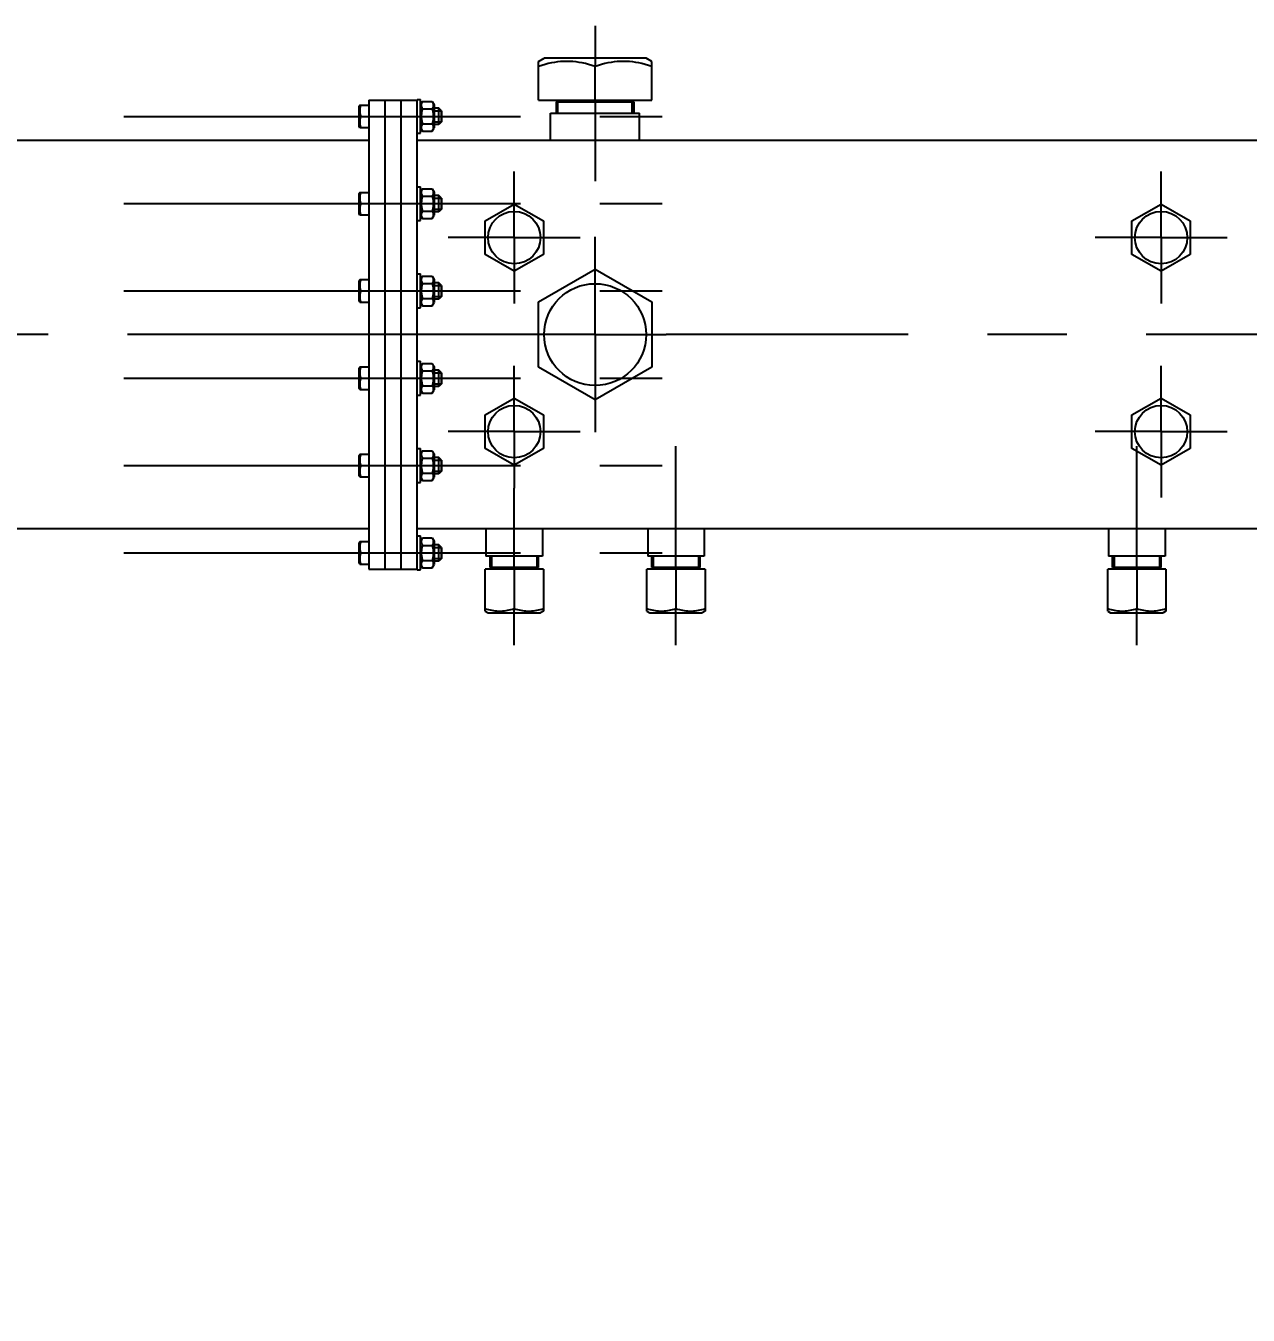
# Model space of a CAD drawing. Header units: millimetres. Extents: x 0 to 1189, y 0 to 841.
# Drawn here: x 594.1 to 669.7, y 675.3 to 755 of the extents above; entities that cross this region are included whole.
import ezdxf

# ---------------------------------------------------------------- set-up
doc = ezdxf.new("R2010")
doc.units = ezdxf.units.MM
doc.header["$LTSCALE"] = 65.395
doc.linetypes.add('CENTER', pattern=[0.6, 0.375, -0.075, 0.075, -0.075])
doc.layers.get('0').update_dxf_attribs({"linetype": 'CONTINUOUS'})
for name, color, linetype in [('ALL_AXIS', 7, 'CONTINUOUS'), ('ALL_CHAMFER', 7, 'CONTINUOUS'), ('ALL_DIMENSIONS', 7, 'CONTINUOUS')]:
    doc.layers.add(name, color=color, linetype=linetype)
doc.styles.get("Standard").update_dxf_attribs({"font": 'txt', "width": 0.7})
doc.dimstyles.new('DIMSTYLE_1', dxfattribs={"dimtxt": 3.5, "dimasz": 3, "dimexe": 0.18, "dimexo": 0.0625, "dimgap": 0.09, "dimtad": 1, "dimdec": 5, "dimlfac": 10, "dimdsep": 46, "dimtxsty": 'STANDARD', "dimblk": '_FILLED', "dimblk1": '_FILLED', "dimblk2": '_FILLED', "dimcen": 0.09, "dimadec": 0, "dimazin": 0, "dimtp": 2, "dimtm": 2, "dimtfac": 1, "dimtdec": 5, "dimtofl": 0, "dimtmove": 0, "dimatfit": 3, "dimldrblk": '_FILLED', "dimfxl": 1, "dimtolj": 1, "dimarcsym": 0})

# ---------------------------------------------------------------- blocks, each defined once
blk = doc.blocks.new('_FILLED')
at = {"color": 0, "linetype": 'BYBLOCK'}
blk.add_solid([(0, 0), (-1, 0.167), (-1, -0.167)], dxfattribs=at)
blk = doc.blocks.new('*D0')
at = {"layer": 'ALL_DIMENSIONS', "color": 2, "linetype": 'CONTINUOUS'}
for p, q in [((27.718, 722.401), (27.718, 595.901)), ((1064.818, 722.401), (1064.818, 612.208)), ((1064.818, 601.929), (1064.818, 595.901)), ((27.718, 597.901), (546.268, 597.901)), ((1064.818, 597.901), (546.268, 597.901))]:
    blk.add_line(p, q, dxfattribs=at)
at = {"layer": 'ALL_DIMENSIONS', "color": 2, "linetype": 'CONTINUOUS', "xscale": 3, "yscale": 3, "zscale": 3, "rotation": 180}
blk.add_blockref('_FILLED', (27.718, 597.901), dxfattribs=at)
at = {"layer": 'ALL_DIMENSIONS', "color": 2, "linetype": 'CONTINUOUS', "xscale": 3, "yscale": 3, "zscale": 3}
blk.add_blockref('_FILLED', (1064.818, 597.901), dxfattribs=at)
blk = doc.blocks.new('*D7')
at = {"layer": 'ALL_DIMENSIONS', "color": 2, "linetype": 'CONTINUOUS'}
for p, q in [((27.718, 722.401), (27.718, 587.901)), ((1127.218, 613.901), (1127.218, 587.901)), ((27.718, 589.901), (577.468, 589.901)), ((1127.218, 589.901), (577.468, 589.901))]:
    blk.add_line(p, q, dxfattribs=at)
at = {"layer": 'ALL_DIMENSIONS', "color": 2, "linetype": 'CONTINUOUS', "xscale": 3, "yscale": 3, "zscale": 3, "rotation": 180}
blk.add_blockref('_FILLED', (27.718, 589.901), dxfattribs=at)
at = {"layer": 'ALL_DIMENSIONS', "color": 2, "linetype": 'CONTINUOUS', "xscale": 3, "yscale": 3, "zscale": 3}
blk.add_blockref('_FILLED', (1127.218, 589.901), dxfattribs=at)
blk = doc.blocks.new('*D8')
at = {"layer": 'ALL_DIMENSIONS', "color": 2, "linetype": 'CONTINUOUS'}
for p, q in [((1151.568, 722.551), (1151.568, 578.96)), ((27.718, 722.401), (27.718, 578.96)), ((27.718, 580.96), (589.643, 580.96)), ((1151.568, 580.96), (589.643, 580.96))]:
    blk.add_line(p, q, dxfattribs=at)
at = {"layer": 'ALL_DIMENSIONS', "color": 2, "linetype": 'CONTINUOUS', "xscale": 3, "yscale": 3, "zscale": 3, "rotation": 180}
blk.add_blockref('_FILLED', (27.718, 580.96), dxfattribs=at)
at = {"layer": 'ALL_DIMENSIONS', "color": 2, "linetype": 'CONTINUOUS', "xscale": 3, "yscale": 3, "zscale": 3}
blk.add_blockref('_FILLED', (1151.568, 580.96), dxfattribs=at)

msp = doc.modelspace()

# ---------------------------------------------------------------- linework, layer by layer
at = {"color": 7, "linetype": 'CONTINUOUS'}
for p, q in [((615.3181797, 750.4007175), (615.3181797, 721.4007175)), ((615.3181797, 750.4007175), (618.3181797, 750.4007175)), ((616.3181797, 750.4007175), (616.3181797, 721.4007175)), ((617.3181797, 721.4007175), (617.3181797, 750.4007175)), ((618.3181797, 744.3205492), (618.3181797, 750.4007175)), ((625.8181797, 750.4007175), (632.8181797, 750.4007175)), ((614.7586102, 750.1007175), (615.3181797, 750.1007175)), ((618.6358208, 750.3244779), (619.2405385, 750.3244779)), ((618.6358208, 749.8625977), (619.2405385, 749.8625977)), ((619.2405385, 750.3244779), (619.3581797, 750.1207175)), ((619.3581797, 750.1207119), (619.3581797, 748.680723)), ((619.8181797, 749.7407175), (619.8181797, 749.0607175)), ((631.7181797, 750.3007175), (626.9181797, 750.3007175)), ((614.8211157, 749.4007175), (615.3181797, 749.4007175)), ((618.6358208, 748.9388372), (619.2405385, 748.9388372)), ((614.7586102, 748.7007175), (615.3181797, 748.7007175)), ((618.6358208, 748.476957), (619.2405385, 748.476957)), ((619.2405385, 748.476957), (619.3581797, 748.6807175)), ((615.3181797, 747.9007175), (504.3181797, 747.9007175)), ((765.3181797, 747.9007175), (618.3181797, 747.9007175)), ((618.6358208, 744.9244779), (619.2405385, 744.9244779)), ((619.2405385, 744.9244779), (619.3581797, 744.7207175)), ((614.7586102, 744.7007175), (615.3181797, 744.7007175)), ((614.8211157, 744.0007175), (615.3181797, 744.0007175)), ((618.6358208, 744.4625977), (619.2405385, 744.4625977)), ((619.3581797, 744.7207119), (619.3581797, 743.280723)), ((619.8181797, 744.3407175), (619.8181797, 743.6607175)), ((614.7586102, 743.3007175), (615.3181797, 743.3007175)), ((618.3181797, 738.9205492), (618.3181797, 743.6808857)), ((618.6358208, 743.5388372), (619.2405385, 743.5388372)), ((619.2405385, 743.076957), (619.3581797, 743.2807175)), ((618.6358208, 743.076957), (619.2405385, 743.076957)), ((614.7586102, 739.3007175), (615.3181797, 739.3007175)), ((618.6358208, 739.5244779), (619.2405385, 739.5244779)), ((619.2405385, 739.5244779), (619.3581797, 739.3207175)), ((619.3581797, 739.3207119), (619.3581797, 737.880723)), ((614.8211157, 738.6007175), (615.3181797, 738.6007175)), ((618.6358208, 739.0625977), (619.2405385, 739.0625977)), ((619.8181797, 738.9407175), (619.8181797, 738.2607175)), ((614.7586102, 737.9007175), (615.3181797, 737.9007175)), ((618.3181797, 733.5205492), (618.3181797, 738.2808857)), ((618.6358208, 738.1388372), (619.2405385, 738.1388372)), ((618.6358208, 737.676957), (619.2405385, 737.676957)), ((619.2405385, 737.676957), (619.3581797, 737.8807175)), ((614.7586102, 733.9007175), (615.3181797, 733.9007175)), ((618.6358208, 734.1244779), (619.2405385, 734.1244779)), ((618.6358208, 733.6625977), (619.2405385, 733.6625977)), ((619.2405385, 734.1244779), (619.3581797, 733.9207175)), ((619.3581797, 733.9207119), (619.3581797, 732.480723)), ((614.8211157, 733.2007175), (615.3181797, 733.2007175)), ((618.3181797, 728.1205492), (618.3181797, 732.8808857)), ((619.8181797, 733.5407175), (619.8181797, 732.8607175)), ((614.7586102, 732.5007175), (615.3181797, 732.5007175)), ((618.6358208, 732.7388372), (619.2405385, 732.7388372)), ((618.6358208, 732.276957), (619.2405385, 732.276957)), ((619.2405385, 732.276957), (619.3581797, 732.4807175)), ((614.7586102, 728.5007175), (615.3181797, 728.5007175)), ((618.6358208, 728.7244779), (619.2405385, 728.7244779)), ((618.6358208, 728.2625977), (619.2405385, 728.2625977)), ((619.2405385, 728.7244779), (619.3581797, 728.5207175)), ((619.3581797, 728.5207119), (619.3581797, 727.080723)), ((619.8181797, 728.1407175), (619.8181797, 727.4607175)), ((614.8211157, 727.8007175), (615.3181797, 727.8007175)), ((618.3181797, 721.4007175), (618.3181797, 727.4808857)), ((618.6358208, 727.3388372), (619.2405385, 727.3388372)), ((614.7586102, 727.1007175), (615.3181797, 727.1007175)), ((618.6358208, 726.876957), (619.2405385, 726.876957)), ((619.2405385, 726.876957), (619.3581797, 727.0807175)), ((615.3181797, 723.9007175), (504.3181797, 723.9007175)), ((765.3181797, 723.9007175), (618.3181797, 723.9007175)), ((618.6358208, 723.3244779), (619.2405385, 723.3244779)), ((619.2405385, 723.3244779), (619.3581797, 723.1207175)), ((614.7586102, 723.1007175), (615.3181797, 723.1007175)), ((618.6358208, 722.8625977), (619.2405385, 722.8625977)), ((619.3581797, 723.1207119), (619.3581797, 721.680723)), ((619.8181797, 722.7407175), (619.8181797, 722.0607175)), ((614.7586102, 721.7007175), (615.3181797, 721.7007175)), ((614.8211157, 722.4007175), (615.3181797, 722.4007175)), ((618.6358208, 721.9388372), (619.2405385, 721.9388372)), ((619.2405385, 721.476957), (619.3581797, 721.6807175)), ((615.3181797, 721.4007175), (618.3181797, 721.4007175)), ((618.6358208, 721.476957), (619.2405385, 721.476957)), ((626.1181797, 721.4007175), (622.5181797, 721.4007175)), ((625.8181797, 721.5007175), (622.8181797, 721.5007175)), ((636.1181797, 721.4007175), (632.5181797, 721.4007175)), ((635.8181797, 721.5007175), (632.8181797, 721.5007175)), ((664.6181797, 721.4007175), (661.0181797, 721.4007175)), ((664.3181797, 721.5007175), (661.3181797, 721.5007175))]:
    msp.add_line(p, q, dxfattribs=at)
at = {"color": 2, "linetype": 'CONTINUOUS'}
for p, q in [((619.3581797, 749.7407175), (619.8181797, 749.7407175)), ((627.0181797, 749.6007175), (627.0181797, 750.3007175)), ((631.6181797, 749.6007175), (631.6181797, 750.3007175)), ((619.3581797, 749.0607175), (619.8181797, 749.0607175)), ((619.3581797, 744.3407175), (619.8181797, 744.3407175)), ((619.3581797, 743.6607175), (619.8181797, 743.6607175)), ((619.3581797, 738.9407175), (619.8181797, 738.9407175)), ((619.3581797, 738.2607175), (619.8181797, 738.2607175)), ((619.3581797, 733.5407175), (619.8181797, 733.5407175)), ((619.3581797, 732.8607175), (619.8181797, 732.8607175)), ((619.3581797, 728.1407175), (619.8181797, 728.1407175)), ((619.3581797, 727.4607175), (619.8181797, 727.4607175)), ((619.3581797, 722.7407175), (619.8181797, 722.7407175)), ((619.3581797, 722.0607175), (619.8181797, 722.0607175)), ((622.9181797, 722.2007175), (622.9181797, 721.5007175)), ((625.7181797, 722.2007175), (625.7181797, 721.5007175)), ((632.9181797, 722.2007175), (632.9181797, 721.5007175)), ((635.7181797, 722.2007175), (635.7181797, 721.5007175)), ((661.4181797, 722.2007175), (661.4181797, 721.5007175)), ((664.2181797, 722.2007175), (664.2181797, 721.5007175))]:
    msp.add_line(p, q, dxfattribs=at)
at = {"color": 7, "linetype": 'CONTINUOUS'}
for points in [[(614.8211157, 750.1007175), (614.8065467, 750.054714), (614.7939197, 750.0096627), (614.7832483, 749.9657227), (614.7744916, 749.9224166), (614.7675898, 749.8793322), (614.762614, 749.8364324), (614.7596097, 749.7935362), (614.7585942, 749.7506629), (614.7596156, 749.7077796), (614.7626271, 749.6648621), (614.767613, 749.621936), (614.7745279, 749.578819), (614.7833092, 749.5354508), (614.7939933, 749.4914913), (614.8065974, 749.4465351), (614.8211157, 749.4007175)], [(618.6358208, 750.3244779), (618.6191736, 750.2941295), (618.6047446, 750.2644081), (618.5925493, 750.235419), (618.5825412, 750.2068458), (618.5746517, 750.178415), (618.5689631, 750.1501033), (618.5655287, 750.1217898), (618.5643677, 750.0934934), (618.5655358, 750.0651981), (618.5689768, 750.0368878), (618.574671, 750.0085805), (618.5825639, 749.9801579), (618.5925708, 749.9516001), (618.6047618, 749.9226296), (618.6191836, 749.8929266), (618.6358208, 749.8625977)], [(618.6358208, 749.8625977), (618.6224408, 749.814347), (618.6104478, 749.7668748), (618.5998509, 749.7202938), (618.590623, 749.6742661), (618.582726, 749.6285203), (618.5762018, 749.5829694), (618.5710663, 749.5374388), (618.5673595, 749.49192), (618.5651323, 749.4463379), (618.5643677, 749.4007175)], [(619.2405385, 750.3244779), (619.2554423, 750.2974627), (619.2685871, 750.2709766), (619.2799567, 750.2451), (619.2895997, 750.2195918), (619.2975785, 750.1942503), (619.303836, 750.1690378), (619.3083479, 750.1438484), (619.3110798, 750.1186851), (619.3119838, 750.0935122), (619.3110761, 750.0683395), (619.3083406, 750.0431767), (619.3038256, 750.0179891), (619.2975658, 749.9927806), (619.2895864, 749.9674452), (619.279945, 749.9419466), (619.2685785, 749.9160807), (619.2554375, 749.889604), (619.2405385, 749.8625977)], [(619.2405385, 749.8625977), (619.2540477, 749.8138414), (619.2661201, 749.7660056), (619.2767397, 749.7192154), (619.2859546, 749.6730953), (619.2938196, 749.6273398), (619.3002989, 749.581864), (619.3053856, 749.5364883), (619.3090473, 749.4911915), (619.3112513, 749.445887), (619.3119916, 749.4005905), (619.3112429, 749.3552909), (619.3090303, 749.3099811), (619.3053595, 749.2646777), (619.3002641, 749.2192982), (619.2937773, 749.1738261), (619.2859064, 749.1280806), (619.2766853, 749.0819681), (619.2660678, 749.035211), (619.2540145, 748.9874622), (619.2405385, 748.9388372)], [(614.8211157, 749.4007175), (614.8065954, 749.3548897), (614.7939925, 749.3099407), (614.7833146, 749.2660114), (614.7745393, 749.2226788), (614.7676249, 749.1795838), (614.7626368, 749.136676), (614.7596213, 749.0937777), (614.7585942, 749.0509117), (614.7596023, 749.0080534), (614.7625986, 748.9651679), (614.7675658, 748.9222746), (614.7744611, 748.8791862), (614.783216, 748.8358579), (614.793891, 748.7918817), (614.806529, 748.7467821), (614.8211157, 748.7007175)], [(618.5643677, 749.4007175), (618.5655813, 749.3435113), (618.5690613, 749.2863779), (618.5748441, 749.2293811), (618.582821, 749.1723296), (618.5928826, 749.1152328), (618.6050682, 749.0575526), (618.6193813, 748.9986872), (618.6358208, 748.9388372)], [(618.6358208, 748.9388372), (618.6191736, 748.9084889), (618.6047446, 748.8787674), (618.5925493, 748.8497783), (618.5825412, 748.8212051), (618.5746517, 748.7927744), (618.5689631, 748.7644626), (618.5655287, 748.7361491), (618.5643677, 748.7078528), (618.5655358, 748.6795575), (618.5689768, 748.6512472), (618.574671, 748.6229398), (618.5825639, 748.5945172), (618.5925708, 748.5659595), (618.6047618, 748.536989), (618.6191836, 748.507286), (618.6358208, 748.476957)], [(619.2405385, 748.9388372), (619.2540107, 748.9145328), (619.2660632, 748.8906599), (619.2766839, 748.8672746), (619.2859091, 748.8442084), (619.293782, 748.821328), (619.3002698, 748.7985844), (619.3053652, 748.775887), (619.3090352, 748.7532278), (619.3112458, 748.7305658), (619.3119916, 748.7079094), (619.3112475, 748.6852548), (619.3090392, 748.6625973), (619.3053727, 748.6399455), (619.3002818, 748.6172567), (619.2937992, 748.5945212), (619.2859327, 748.5716493), (619.2767191, 748.5485997), (619.2661034, 748.5252183), (619.2540379, 748.5013164), (619.2405385, 748.476957)], [(618.6358208, 744.9244779), (618.6191736, 744.8941295), (618.6047446, 744.8644081), (618.5925493, 744.835419), (618.5825412, 744.8068458), (618.5746517, 744.778415), (618.5689631, 744.7501033), (618.5655287, 744.7217898), (618.5643677, 744.6934934), (618.5655358, 744.6651981), (618.5689768, 744.6368878), (618.574671, 744.6085805), (618.5825639, 744.5801579), (618.5925708, 744.5516001), (618.6047618, 744.5226296), (618.6191836, 744.4929266), (618.6358208, 744.4625977)], [(619.2405385, 744.9244779), (619.2554423, 744.8974627), (619.2685871, 744.8709766), (619.2799567, 744.8451), (619.2895997, 744.8195918), (619.2975785, 744.7942503), (619.303836, 744.7690378), (619.3083479, 744.7438484), (619.3110798, 744.7186851), (619.3119838, 744.6935122), (619.3110761, 744.6683395), (619.3083406, 744.6431767), (619.3038256, 744.6179891), (619.2975658, 744.5927806), (619.2895864, 744.5674452), (619.279945, 744.5419466), (619.2685785, 744.5160807), (619.2554375, 744.489604), (619.2405385, 744.4625977)], [(614.8211157, 744.7007175), (614.8065467, 744.654714), (614.7939197, 744.6096627), (614.7832483, 744.5657227), (614.7744916, 744.5224166), (614.7675898, 744.4793322), (614.762614, 744.4364324), (614.7596097, 744.3935362), (614.7585942, 744.3506629), (614.7596156, 744.3077796), (614.7626271, 744.2648621), (614.767613, 744.221936), (614.7745279, 744.178819), (614.7833092, 744.1354508), (614.7939933, 744.0914913), (614.8065974, 744.0465351), (614.8211157, 744.0007175)], [(614.8211157, 744.0007175), (614.8065954, 743.9548897), (614.7939925, 743.9099407), (614.7833146, 743.8660114), (614.7745393, 743.8226788), (614.7676249, 743.7795838), (614.7626368, 743.736676), (614.7596213, 743.6937777), (614.7585942, 743.6509117), (614.7596023, 743.6080534), (614.7625986, 743.5651679), (614.7675658, 743.5222746), (614.7744611, 743.4791862), (614.783216, 743.4358579), (614.793891, 743.3918817), (614.806529, 743.3467821), (614.8211157, 743.3007175)], [(618.6358208, 744.4625977), (618.6224408, 744.414347), (618.6104478, 744.3668748), (618.5998509, 744.3202938), (618.590623, 744.2742661), (618.582726, 744.2285203), (618.5762018, 744.1829694), (618.5710663, 744.1374388), (618.5673595, 744.09192), (618.5651323, 744.0463379), (618.5643677, 744.0007175)], [(618.5643677, 744.0007175), (618.5655813, 743.9435113), (618.5690613, 743.8863779), (618.5748441, 743.8293811), (618.582821, 743.7723296), (618.5928826, 743.7152328), (618.6050682, 743.6575526), (618.6193813, 743.5986872), (618.6358208, 743.5388372)], [(619.2405385, 744.4625977), (619.2540477, 744.4138414), (619.2661201, 744.3660056), (619.2767397, 744.3192154), (619.2859546, 744.2730953), (619.2938196, 744.2273398), (619.3002989, 744.181864), (619.3053856, 744.1364883), (619.3090473, 744.0911915), (619.3112513, 744.045887), (619.3119916, 744.0005905), (619.3112429, 743.9552909), (619.3090303, 743.9099811), (619.3053595, 743.8646777), (619.3002641, 743.8192982), (619.2937773, 743.7738261), (619.2859064, 743.7280806), (619.2766853, 743.6819681), (619.2660678, 743.635211), (619.2540145, 743.5874622), (619.2405385, 743.5388372)], [(618.6358208, 743.5388372), (618.6191736, 743.5084889), (618.6047446, 743.4787674), (618.5925493, 743.4497783), (618.5825412, 743.4212051), (618.5746517, 743.3927744), (618.5689631, 743.3644626), (618.5655287, 743.3361491), (618.5643677, 743.3078528), (618.5655358, 743.2795575), (618.5689768, 743.2512472), (618.574671, 743.2229398), (618.5825639, 743.1945172), (618.5925708, 743.1659595), (618.6047618, 743.136989), (618.6191836, 743.107286), (618.6358208, 743.076957)], [(619.2405385, 743.5388372), (619.2540107, 743.5145328), (619.2660632, 743.4906599), (619.2766839, 743.4672746), (619.2859091, 743.4442084), (619.293782, 743.421328), (619.3002698, 743.3985844), (619.3053652, 743.375887), (619.3090352, 743.3532278), (619.3112458, 743.3305658), (619.3119916, 743.3079094), (619.3112475, 743.2852548), (619.3090392, 743.2625973), (619.3053727, 743.2399455), (619.3002818, 743.2172567), (619.2937992, 743.1945212), (619.2859327, 743.1716493), (619.2767191, 743.1485997), (619.2661034, 743.1252183), (619.2540379, 743.1013164), (619.2405385, 743.076957)], [(614.8211157, 739.3007175), (614.8065467, 739.254714), (614.7939197, 739.2096627), (614.7832483, 739.1657227), (614.7744916, 739.1224166), (614.7675898, 739.0793322), (614.762614, 739.0364324), (614.7596097, 738.9935362), (614.7585942, 738.9506629), (614.7596156, 738.9077796), (614.7626271, 738.8648621), (614.767613, 738.821936), (614.7745279, 738.778819), (614.7833092, 738.7354508), (614.7939933, 738.6914913), (614.8065974, 738.6465351), (614.8211157, 738.6007175)], [(618.6358208, 739.5244779), (618.6191736, 739.4941295), (618.6047446, 739.4644081), (618.5925493, 739.435419), (618.5825412, 739.4068458), (618.5746517, 739.378415), (618.5689631, 739.3501033), (618.5655287, 739.3217898), (618.5643677, 739.2934934), (618.5655358, 739.2651981), (618.5689768, 739.2368878), (618.574671, 739.2085805), (618.5825639, 739.1801579), (618.5925708, 739.1516001), (618.6047618, 739.1226296), (618.6191836, 739.0929266), (618.6358208, 739.0625977)], [(619.2405385, 739.5244779), (619.2554423, 739.4974627), (619.2685871, 739.4709766), (619.2799567, 739.4451), (619.2895997, 739.4195918), (619.2975785, 739.3942503), (619.303836, 739.3690378), (619.3083479, 739.3438484), (619.3110798, 739.3186851), (619.3119838, 739.2935122), (619.3110761, 739.2683395), (619.3083406, 739.2431767), (619.3038256, 739.2179891), (619.2975658, 739.1927806), (619.2895864, 739.1674452), (619.279945, 739.1419466), (619.2685785, 739.1160807), (619.2554375, 739.089604), (619.2405385, 739.0625977)], [(614.8211157, 738.6007175), (614.8065954, 738.5548897), (614.7939925, 738.5099407), (614.7833146, 738.4660114), (614.7745393, 738.4226788), (614.7676249, 738.3795838), (614.7626368, 738.336676), (614.7596213, 738.2937777), (614.7585942, 738.2509117), (614.7596023, 738.2080534), (614.7625986, 738.1651679), (614.7675658, 738.1222746), (614.7744611, 738.0791862), (614.783216, 738.0358579), (614.793891, 737.9918817), (614.806529, 737.9467821), (614.8211157, 737.9007175)], [(618.6358208, 739.0625977), (618.6224408, 739.014347), (618.6104478, 738.9668748), (618.5998509, 738.9202938), (618.590623, 738.8742661), (618.582726, 738.8285203), (618.5762018, 738.7829694), (618.5710663, 738.7374388), (618.5673595, 738.69192), (618.5651323, 738.6463379), (618.5643677, 738.6007175)], [(618.5643677, 738.6007175), (618.5655813, 738.5435113), (618.5690613, 738.4863779), (618.5748441, 738.4293811), (618.582821, 738.3723296), (618.5928826, 738.3152328), (618.6050682, 738.2575526), (618.6193813, 738.1986872), (618.6358208, 738.1388372)], [(619.2405385, 739.0625977), (619.2540477, 739.0138414), (619.2661201, 738.9660056), (619.2767397, 738.9192154), (619.2859546, 738.8730953), (619.2938196, 738.8273398), (619.3002989, 738.781864), (619.3053856, 738.7364883), (619.3090473, 738.6911915), (619.3112513, 738.645887), (619.3119916, 738.6005905), (619.3112429, 738.5552909), (619.3090303, 738.5099811), (619.3053595, 738.4646777), (619.3002641, 738.4192982), (619.2937773, 738.3738261), (619.2859064, 738.3280806), (619.2766853, 738.2819681), (619.2660678, 738.235211), (619.2540145, 738.1874622), (619.2405385, 738.1388372)], [(618.6358208, 738.1388372), (618.6191736, 738.1084889), (618.6047446, 738.0787674), (618.5925493, 738.0497783), (618.5825412, 738.0212051), (618.5746517, 737.9927744), (618.5689631, 737.9644626), (618.5655287, 737.9361491), (618.5643677, 737.9078528), (618.5655358, 737.8795575), (618.5689768, 737.8512472), (618.574671, 737.8229398), (618.5825639, 737.7945172), (618.5925708, 737.7659595), (618.6047618, 737.736989), (618.6191836, 737.707286), (618.6358208, 737.676957)], [(619.2405385, 738.1388372), (619.2540107, 738.1145328), (619.2660632, 738.0906599), (619.2766839, 738.0672746), (619.2859091, 738.0442084), (619.293782, 738.021328), (619.3002698, 737.9985844), (619.3053652, 737.975887), (619.3090352, 737.9532278), (619.3112458, 737.9305658), (619.3119916, 737.9079094), (619.3112475, 737.8852548), (619.3090392, 737.8625973), (619.3053727, 737.8399455), (619.3002818, 737.8172567), (619.2937992, 737.7945212), (619.2859327, 737.7716493), (619.2767191, 737.7485997), (619.2661034, 737.7252183), (619.2540379, 737.7013164), (619.2405385, 737.676957)], [(614.8211157, 733.9007175), (614.8065467, 733.854714), (614.7939197, 733.8096627), (614.7832483, 733.7657227), (614.7744916, 733.7224166), (614.7675898, 733.6793322), (614.762614, 733.6364324), (614.7596097, 733.5935362), (614.7585942, 733.5506629), (614.7596156, 733.5077796), (614.7626271, 733.4648621), (614.767613, 733.421936), (614.7745279, 733.378819), (614.7833092, 733.3354508), (614.7939933, 733.2914913), (614.8065974, 733.2465351), (614.8211157, 733.2007175)], [(618.6358208, 734.1244779), (618.6191736, 734.0941295), (618.6047446, 734.0644081), (618.5925493, 734.035419), (618.5825412, 734.0068458), (618.5746517, 733.978415), (618.5689631, 733.9501033), (618.5655287, 733.9217898), (618.5643677, 733.8934934), (618.5655358, 733.8651981), (618.5689768, 733.8368878), (618.574671, 733.8085805), (618.5825639, 733.7801579), (618.5925708, 733.7516001), (618.6047618, 733.7226296), (618.6191836, 733.6929266), (618.6358208, 733.6625977)], [(618.6358208, 733.6625977), (618.6224408, 733.614347), (618.6104478, 733.5668748), (618.5998509, 733.5202938), (618.590623, 733.4742661), (618.582726, 733.4285203), (618.5762018, 733.3829694), (618.5710663, 733.3374388), (618.5673595, 733.29192), (618.5651323, 733.2463379), (618.5643677, 733.2007175)], [(619.2405385, 734.1244779), (619.2554423, 734.0974627), (619.2685871, 734.0709766), (619.2799567, 734.0451), (619.2895997, 734.0195918), (619.2975785, 733.9942503), (619.303836, 733.9690378), (619.3083479, 733.9438484), (619.3110798, 733.9186851), (619.3119838, 733.8935122), (619.3110761, 733.8683395), (619.3083406, 733.8431767), (619.3038256, 733.8179891), (619.2975658, 733.7927806), (619.2895864, 733.7674452), (619.279945, 733.7419466), (619.2685785, 733.7160807), (619.2554375, 733.689604), (619.2405385, 733.6625977)], [(619.2405385, 733.6625977), (619.2540477, 733.6138414), (619.2661201, 733.5660056), (619.2767397, 733.5192154), (619.2859546, 733.4730953), (619.2938196, 733.4273398), (619.3002989, 733.381864), (619.3053856, 733.3364883), (619.3090473, 733.2911915), (619.3112513, 733.245887), (619.3119916, 733.2005905), (619.3112429, 733.1552909), (619.3090303, 733.1099811), (619.3053595, 733.0646777), (619.3002641, 733.0192982), (619.2937773, 732.9738261), (619.2859064, 732.9280806), (619.2766853, 732.8819681), (619.2660678, 732.835211), (619.2540145, 732.7874622), (619.2405385, 732.7388372)], [(614.8211157, 733.2007175), (614.8065954, 733.1548897), (614.7939925, 733.1099407), (614.7833146, 733.0660114), (614.7745393, 733.0226788), (614.7676249, 732.9795838), (614.7626368, 732.936676), (614.7596213, 732.8937777), (614.7585942, 732.8509117), (614.7596023, 732.8080534), (614.7625986, 732.7651679), (614.7675658, 732.7222746), (614.7744611, 732.6791862), (614.783216, 732.6358579), (614.793891, 732.5918817), (614.806529, 732.5467821), (614.8211157, 732.5007175)], [(618.5643677, 733.2007175), (618.5655813, 733.1435113), (618.5690613, 733.0863779), (618.5748441, 733.0293811), (618.582821, 732.9723296), (618.5928826, 732.9152328), (618.6050682, 732.8575526), (618.6193813, 732.7986872), (618.6358208, 732.7388372)], [(618.6358208, 732.7388372), (618.6191736, 732.7084889), (618.6047446, 732.6787674), (618.5925493, 732.6497783), (618.5825412, 732.6212051), (618.5746517, 732.5927744), (618.5689631, 732.5644626), (618.5655287, 732.5361491), (618.5643677, 732.5078528), (618.5655358, 732.4795575), (618.5689768, 732.4512472), (618.574671, 732.4229398), (618.5825639, 732.3945172), (618.5925708, 732.3659595), (618.6047618, 732.336989), (618.6191836, 732.307286), (618.6358208, 732.276957)], [(619.2405385, 732.7388372), (619.2540107, 732.7145328), (619.2660632, 732.6906599), (619.2766839, 732.6672746), (619.2859091, 732.6442084), (619.293782, 732.621328), (619.3002698, 732.5985844), (619.3053652, 732.575887), (619.3090352, 732.5532278), (619.3112458, 732.5305658), (619.3119916, 732.5079094), (619.3112475, 732.4852548), (619.3090392, 732.4625973), (619.3053727, 732.4399455), (619.3002818, 732.4172567), (619.2937992, 732.3945212), (619.2859327, 732.3716493), (619.2767191, 732.3485997), (619.2661034, 732.3252183), (619.2540379, 732.3013164), (619.2405385, 732.276957)], [(614.8211157, 728.5007175), (614.8065467, 728.454714), (614.7939197, 728.4096627), (614.7832483, 728.3657227), (614.7744916, 728.3224166), (614.7675898, 728.2793322), (614.762614, 728.2364324), (614.7596097, 728.1935362), (614.7585942, 728.1506629), (614.7596156, 728.1077796), (614.7626271, 728.0648621), (614.767613, 728.021936), (614.7745279, 727.978819), (614.7833092, 727.9354508), (614.7939933, 727.8914913), (614.8065974, 727.8465351), (614.8211157, 727.8007175)], [(618.6358208, 728.7244779), (618.6191736, 728.6941295), (618.6047446, 728.6644081), (618.5925493, 728.635419), (618.5825412, 728.6068458), (618.5746517, 728.578415), (618.5689631, 728.5501033), (618.5655287, 728.5217898), (618.5643677, 728.4934934), (618.5655358, 728.4651981), (618.5689768, 728.4368878), (618.574671, 728.4085805), (618.5825639, 728.3801579), (618.5925708, 728.3516001), (618.6047618, 728.3226296), (618.6191836, 728.2929266), (618.6358208, 728.2625977)], [(618.6358208, 728.2625977), (618.6224408, 728.214347), (618.6104478, 728.1668748), (618.5998509, 728.1202938), (618.590623, 728.0742661), (618.582726, 728.0285203), (618.5762018, 727.9829694), (618.5710663, 727.9374388), (618.5673595, 727.89192), (618.5651323, 727.8463379), (618.5643677, 727.8007175)], [(619.2405385, 728.7244779), (619.2554423, 728.6974627), (619.2685871, 728.6709766), (619.2799567, 728.6451), (619.2895997, 728.6195918), (619.2975785, 728.5942503), (619.303836, 728.5690378), (619.3083479, 728.5438484), (619.3110798, 728.5186851), (619.3119838, 728.4935122), (619.3110761, 728.4683395), (619.3083406, 728.4431767), (619.3038256, 728.4179891), (619.2975658, 728.3927806), (619.2895864, 728.3674452), (619.279945, 728.3419466), (619.2685785, 728.3160807), (619.2554375, 728.289604), (619.2405385, 728.2625977)], [(619.2405385, 728.2625977), (619.2540477, 728.2138414), (619.2661201, 728.1660056), (619.2767397, 728.1192154), (619.2859546, 728.0730953), (619.2938196, 728.0273398), (619.3002989, 727.981864), (619.3053856, 727.9364883), (619.3090473, 727.8911915), (619.3112513, 727.845887), (619.3119916, 727.8005905), (619.3112429, 727.7552909), (619.3090303, 727.7099811), (619.3053595, 727.6646777), (619.3002641, 727.6192982), (619.2937773, 727.5738261), (619.2859064, 727.5280806), (619.2766853, 727.4819681), (619.2660678, 727.435211), (619.2540145, 727.3874622), (619.2405385, 727.3388372)], [(614.8211157, 727.8007175), (614.8065954, 727.7548897), (614.7939925, 727.7099407), (614.7833146, 727.6660114), (614.7745393, 727.6226788), (614.7676249, 727.5795838), (614.7626368, 727.536676), (614.7596213, 727.4937777), (614.7585942, 727.4509117), (614.7596023, 727.4080534), (614.7625986, 727.3651679), (614.7675658, 727.3222746), (614.7744611, 727.2791862), (614.783216, 727.2358579), (614.793891, 727.1918817), (614.806529, 727.1467821), (614.8211157, 727.1007175)], [(618.5643677, 727.8007175), (618.5655813, 727.7435113), (618.5690613, 727.6863779), (618.5748441, 727.6293811), (618.582821, 727.5723296), (618.5928826, 727.5152328), (618.6050682, 727.4575526), (618.6193813, 727.3986872), (618.6358208, 727.3388372)], [(618.6358208, 727.3388372), (618.6191736, 727.3084889), (618.6047446, 727.2787674), (618.5925493, 727.2497783), (618.5825412, 727.2212051), (618.5746517, 727.1927744), (618.5689631, 727.1644626), (618.5655287, 727.1361491), (618.5643677, 727.1078528), (618.5655358, 727.0795575), (618.5689768, 727.0512472), (618.574671, 727.0229398), (618.5825639, 726.9945172), (618.5925708, 726.9659595), (618.6047618, 726.936989), (618.6191836, 726.907286), (618.6358208, 726.876957)], [(619.2405385, 727.3388372), (619.2540107, 727.3145328), (619.2660632, 727.2906599), (619.2766839, 727.2672746), (619.2859091, 727.2442084), (619.293782, 727.221328), (619.3002698, 727.1985844), (619.3053652, 727.175887), (619.3090352, 727.1532278), (619.3112458, 727.1305658), (619.3119916, 727.1079094), (619.3112475, 727.0852548), (619.3090392, 727.0625973), (619.3053727, 727.0399455), (619.3002818, 727.0172567), (619.2937992, 726.9945212), (619.2859327, 726.9716493), (619.2767191, 726.9485997), (619.2661034, 726.9252183), (619.2540379, 726.9013164), (619.2405385, 726.876957)], [(618.6358208, 723.3244779), (618.6191736, 723.2941295), (618.6047446, 723.2644081), (618.5925493, 723.235419), (618.5825412, 723.2068458), (618.5746517, 723.178415), (618.5689631, 723.1501033), (618.5655287, 723.1217898), (618.5643677, 723.0934934), (618.5655358, 723.0651981), (618.5689768, 723.0368878), (618.574671, 723.0085805), (618.5825639, 722.9801579), (618.5925708, 722.9516001), (618.6047618, 722.9226296), (618.6191836, 722.8929266), (618.6358208, 722.8625977)], [(619.2405385, 723.3244779), (619.2554423, 723.2974627), (619.2685871, 723.2709766), (619.2799567, 723.2451), (619.2895997, 723.2195918), (619.2975785, 723.1942503), (619.303836, 723.1690378), (619.3083479, 723.1438484), (619.3110798, 723.1186851), (619.3119838, 723.0935122), (619.3110761, 723.0683395), (619.3083406, 723.0431767), (619.3038256, 723.0179891), (619.2975658, 722.9927806), (619.2895864, 722.9674452), (619.279945, 722.9419466), (619.2685785, 722.9160807), (619.2554375, 722.889604), (619.2405385, 722.8625977)], [(614.8211157, 723.1007175), (614.8065467, 723.054714), (614.7939197, 723.0096627), (614.7832483, 722.9657227), (614.7744916, 722.9224166), (614.7675898, 722.8793322), (614.762614, 722.8364324), (614.7596097, 722.7935362), (614.7585942, 722.7506629), (614.7596156, 722.7077796), (614.7626271, 722.6648621), (614.767613, 722.621936), (614.7745279, 722.578819), (614.7833092, 722.5354508), (614.7939933, 722.4914913), (614.8065974, 722.4465351), (614.8211157, 722.4007175)], [(618.6358208, 722.8625977), (618.6224408, 722.814347), (618.6104478, 722.7668748), (618.5998509, 722.7202938), (618.590623, 722.6742661), (618.582726, 722.6285203), (618.5762018, 722.5829694), (618.5710663, 722.5374388), (618.5673595, 722.49192), (618.5651323, 722.4463379), (618.5643677, 722.4007175)], [(619.2405385, 722.8625977), (619.2540477, 722.8138414), (619.2661201, 722.7660056), (619.2767397, 722.7192154), (619.2859546, 722.6730953), (619.2938196, 722.6273398), (619.3002989, 722.581864), (619.3053856, 722.5364883), (619.3090473, 722.4911915), (619.3112513, 722.445887), (619.3119916, 722.4005905), (619.3112429, 722.3552909), (619.3090303, 722.3099811), (619.3053595, 722.2646777), (619.3002641, 722.2192982), (619.2937773, 722.1738261), (619.2859064, 722.1280806), (619.2766853, 722.0819681), (619.2660678, 722.035211), (619.2540145, 721.9874622), (619.2405385, 721.9388372)], [(614.8211157, 722.4007175), (614.8065954, 722.3548897), (614.7939925, 722.3099407), (614.7833146, 722.2660114), (614.7745393, 722.2226788), (614.7676249, 722.1795838), (614.7626368, 722.136676), (614.7596213, 722.0937777), (614.7585942, 722.0509117), (614.7596023, 722.0080534), (614.7625986, 721.9651679), (614.7675658, 721.9222746), (614.7744611, 721.8791862), (614.783216, 721.8358579), (614.793891, 721.7918817), (614.806529, 721.7467821), (614.8211157, 721.7007175)], [(618.5643677, 722.4007175), (618.5655813, 722.3435113), (618.5690613, 722.2863779), (618.5748441, 722.2293811), (618.582821, 722.1723296), (618.5928826, 722.1152328), (618.6050682, 722.0575526), (618.6193813, 721.9986872), (618.6358208, 721.9388372)], [(618.6358208, 721.9388372), (618.6191736, 721.9084889), (618.6047446, 721.8787674), (618.5925493, 721.8497783), (618.5825412, 721.8212051), (618.5746517, 721.7927744), (618.5689631, 721.7644626), (618.5655287, 721.7361491), (618.5643677, 721.7078528), (618.5655358, 721.6795575), (618.5689768, 721.6512472), (618.574671, 721.6229398), (618.5825639, 721.5945172), (618.5925708, 721.5659595), (618.6047618, 721.536989), (618.6191836, 721.507286), (618.6358208, 721.476957)], [(619.2405385, 721.9388372), (619.2540107, 721.9145328), (619.2660632, 721.8906599), (619.2766839, 721.8672746), (619.2859091, 721.8442084), (619.293782, 721.821328), (619.3002698, 721.7985844), (619.3053652, 721.775887), (619.3090352, 721.7532278), (619.3112458, 721.7305658), (619.3119916, 721.7079094), (619.3112475, 721.6852548), (619.3090392, 721.6625973), (619.3053727, 721.6399455), (619.3002818, 721.6172567), (619.2937992, 721.5945212), (619.2859327, 721.5716493), (619.2767191, 721.5485997), (619.2661034, 721.5252183), (619.2540379, 721.5013164), (619.2405385, 721.476957)]]:
    msp.add_lwpolyline(points, dxfattribs=at)
at = {"layer": 'ALL_AXIS', "color": 7, "linetype": 'CENTER'}
for p, q in [((629.3181797, 755.0007175), (629.3181797, 752.4860375)), ((600.1781797, 749.4007175), (633.4581797, 749.4007175)), ((629.3181797, 748.3007175), (629.3181797, 745.4007175)), ((624.3181797, 745.6507175), (624.3181797, 745.9791784)), ((624.3181797, 745.4007175), (624.3181797, 745.6507175)), ((664.3181797, 745.6507175), (664.3181797, 745.9791784)), ((664.3181797, 745.4007175), (664.3181797, 745.6507175)), ((600.1781797, 744.0007175), (633.4581797, 744.0007175)), ((620.5681797, 741.9007175), (620.2397187, 741.9007175)), ((620.8181797, 741.9007175), (620.5681797, 741.9007175)), ((627.8181797, 741.9007175), (628.0681797, 741.9007175)), ((628.0681797, 741.9007175), (628.3966406, 741.9007175)), ((629.3181797, 740.6507175), (629.3181797, 741.9421693)), ((660.5681797, 741.9007175), (660.2397187, 741.9007175)), ((660.8181797, 741.9007175), (660.5681797, 741.9007175)), ((667.8181797, 741.9007175), (668.0681797, 741.9007175)), ((668.0681797, 741.9007175), (668.3966406, 741.9007175)), ((629.3181797, 740.3007175), (629.3181797, 740.6507175)), ((600.1781797, 738.6007175), (633.4581797, 738.6007175)), ((624.3181797, 738.4007175), (624.3181797, 738.1507175)), ((624.3181797, 738.1507175), (624.3181797, 737.8222565)), ((664.3181797, 738.4007175), (664.3181797, 738.1507175)), ((664.3181797, 738.1507175), (664.3181797, 737.8222565)), ((624.9181797, 735.9007175), (546.7181797, 735.9007175)), ((687.9181797, 735.9007175), (633.7181797, 735.9007175)), ((624.3181797, 733.6507175), (624.3181797, 733.9791784)), ((624.3181797, 733.4007175), (624.3181797, 733.6507175)), ((664.3181797, 733.4007175), (664.3181797, 733.9791784)), ((600.1781797, 733.2007175), (633.4581797, 733.2007175)), ((629.3181797, 731.5007175), (629.3181797, 731.1507175)), ((629.3181797, 731.1507175), (629.3181797, 729.8592656)), ((620.5681797, 729.9007175), (620.2397187, 729.9007175)), ((620.8181797, 729.9007175), (620.5681797, 729.9007175)), ((627.8181797, 729.9007175), (628.0681797, 729.9007175)), ((628.0681797, 729.9007175), (628.3966406, 729.9007175)), ((660.8181797, 729.9007175), (660.2397187, 729.9007175)), ((667.8181797, 729.9007175), (668.3966406, 729.9007175)), ((634.3181797, 723.5007175), (634.3181797, 729.0007175)), ((662.8181797, 723.5007175), (662.8181797, 729.0007175)), ((600.1781797, 727.8007175), (633.4581797, 727.8007175)), ((624.3181797, 723.5007175), (624.3181797, 726.4007175)), ((664.3181797, 726.4007175), (664.3181797, 725.8222565)), ((600.1781797, 722.4007175), (633.4581797, 722.4007175)), ((624.3181797, 716.7007175), (624.3181797, 718.96541)), ((634.3181797, 716.7007175), (634.3181797, 718.96541)), ((662.8181797, 716.7007175), (662.8181797, 718.96541))]:
    msp.add_line(p, q, dxfattribs=at)
at = {"layer": 'ALL_AXIS', "color": 7, "linetype": 'CONTINUOUS'}
for p, q in [((625.8181797, 752.7986449), (626.1681797, 753.0007175)), ((625.8181797, 750.4007175), (625.8181797, 752.7986449)), ((632.4681797, 753.0007175), (626.1681797, 753.0007175)), ((632.8181797, 752.7986449), (632.4681797, 753.0007175)), ((632.8181797, 750.4007175), (632.8181797, 752.7986449)), ((629.3181797, 750.4007175), (629.3181797, 752.4860375)), ((618.3181797, 750.4507175), (618.5181797, 750.4507175)), ((618.3181797, 750.3662216), (618.3181797, 750.4507159)), ((618.5181797, 748.3507191), (618.5181797, 750.4507159)), ((627.0181797, 750.3007175), (627.0181797, 750.4007175)), ((631.6181797, 750.3007175), (631.6181797, 750.4007175)), ((614.7599091, 750.102995), (614.7181797, 750.0307175)), ((614.7181797, 748.7707175), (614.7181797, 750.0307175)), ((618.5181797, 750.1207175), (618.6358208, 750.3244779)), ((619.6581797, 749.9007175), (619.3581797, 749.9007175)), ((626.5681797, 747.9007175), (626.5681797, 749.6007175)), ((626.5681797, 749.6007175), (632.0681797, 749.6007175)), ((626.9181797, 750.3007175), (626.9181797, 749.6007175)), ((626.9181797, 750.3007175), (631.7181797, 750.3007175)), ((631.7181797, 750.3007175), (631.7181797, 749.6007175)), ((632.0681797, 747.9007175), (632.0681797, 749.6007175)), ((619.6581797, 748.9007175), (619.3581797, 748.9007175)), ((614.7599091, 748.6984399), (614.7181797, 748.7707175)), ((618.3181797, 748.3507175), (618.5181797, 748.3507175)), ((618.5181797, 748.6807175), (618.6358208, 748.476957)), ((618.3181797, 745.0507175), (618.5181797, 745.0507175)), ((618.5181797, 742.9507191), (618.5181797, 745.0507159)), ((618.5181797, 744.7207175), (618.6358208, 744.9244779)), ((614.7599091, 744.702995), (614.7181797, 744.6307175)), ((614.7181797, 743.3707175), (614.7181797, 744.6307175)), ((618.3181797, 743.6808857), (618.3181797, 744.3205492)), ((619.6581797, 744.5007175), (619.3581797, 744.5007175)), ((614.7599091, 743.2984399), (614.7181797, 743.3707175)), ((618.5181797, 743.2807175), (618.6358208, 743.076957)), ((619.6581797, 743.5007175), (619.3581797, 743.5007175)), ((622.5181797, 742.9399479), (624.3181797, 743.9791784)), ((624.3181797, 743.9791784), (626.1181797, 742.9399479)), ((662.5181797, 742.9399479), (664.3181797, 743.9791784)), ((664.3181797, 743.9791784), (666.1181797, 742.9399479)), ((618.3181797, 742.9507175), (618.5181797, 742.9507175)), ((622.5181797, 740.861487), (622.5181797, 742.9399479)), ((626.1181797, 742.9399479), (626.1181797, 740.861487)), ((662.5181797, 740.861487), (662.5181797, 742.9399479)), ((666.1181797, 742.9399479), (666.1181797, 740.861487)), ((624.3181797, 739.8222565), (622.5181797, 740.861487)), ((626.1181797, 740.861487), (624.3181797, 739.8222565)), ((664.3181797, 739.8222565), (662.5181797, 740.861487)), ((666.1181797, 740.861487), (664.3181797, 739.8222565)), ((614.7599091, 739.302995), (614.7181797, 739.2307175)), ((614.7181797, 737.9707175), (614.7181797, 739.2307175)), ((618.3181797, 739.6507175), (618.5181797, 739.6507175)), ((618.5181797, 737.5507191), (618.5181797, 739.6507159)), ((618.5181797, 739.3207175), (618.6358208, 739.5244779)), ((625.8181797, 737.9214434), (629.3181797, 739.9421693)), ((629.3181797, 739.9421693), (632.8181797, 737.9214434)), ((618.3181797, 738.2808857), (618.3181797, 738.9205492)), ((619.6581797, 739.1007175), (619.3581797, 739.1007175)), ((614.7599091, 737.8984399), (614.7181797, 737.9707175)), ((618.5181797, 737.8807175), (618.6358208, 737.676957)), ((619.6581797, 738.1007175), (619.3581797, 738.1007175)), ((625.8181797, 733.8799915), (625.8181797, 737.9214434)), ((632.8181797, 737.9214434), (632.8181797, 733.8799915)), ((618.3181797, 737.5507175), (618.5181797, 737.5507175)), ((614.7599091, 733.902995), (614.7181797, 733.8307175)), ((614.7181797, 732.5707175), (614.7181797, 733.8307175)), ((618.3181797, 734.2507175), (618.5181797, 734.2507175)), ((618.5181797, 732.1507191), (618.5181797, 734.2507159)), ((618.5181797, 733.9207175), (618.6358208, 734.1244779)), ((619.6581797, 733.7007175), (619.3581797, 733.7007175)), ((629.3181797, 731.8592656), (625.8181797, 733.8799915)), ((632.8181797, 733.8799915), (629.3181797, 731.8592656)), ((618.3181797, 732.8808857), (618.3181797, 733.5205492)), ((614.7599091, 732.4984399), (614.7181797, 732.5707175)), ((618.3181797, 732.1507175), (618.5181797, 732.1507175)), ((618.5181797, 732.4807175), (618.6358208, 732.276957)), ((619.6581797, 732.7007175), (619.3581797, 732.7007175)), ((622.5181797, 730.9399479), (624.3181797, 731.9791784)), ((624.3181797, 731.9791784), (626.1181797, 730.9399479)), ((662.5181797, 730.9399479), (664.3181797, 731.9791784)), ((664.3181797, 731.9791784), (666.1181797, 730.9399479)), ((622.5181797, 728.861487), (622.5181797, 730.9399479)), ((626.1181797, 730.9399479), (626.1181797, 728.861487)), ((662.5181797, 728.861487), (662.5181797, 730.9399479)), ((666.1181797, 730.9399479), (666.1181797, 728.861487)), ((618.3181797, 728.8507175), (618.5181797, 728.8507175)), ((618.5181797, 726.7507191), (618.5181797, 728.8507159)), ((624.3181797, 727.8222565), (622.5181797, 728.861487)), ((626.1181797, 728.861487), (624.3181797, 727.8222565)), ((664.3181797, 727.8222565), (662.5181797, 728.861487)), ((666.1181797, 728.861487), (664.3181797, 727.8222565)), ((614.7599091, 728.502995), (614.7181797, 728.4307175)), ((614.7181797, 727.1707175), (614.7181797, 728.4307175)), ((618.3181797, 727.4808857), (618.3181797, 728.1205492)), ((618.5181797, 728.5207175), (618.6358208, 728.7244779)), ((619.6581797, 728.3007175), (619.3581797, 728.3007175)), ((619.6581797, 727.3007175), (619.3581797, 727.3007175)), ((614.7599091, 727.0984399), (614.7181797, 727.1707175)), ((618.3181797, 726.7507175), (618.5181797, 726.7507175)), ((618.5181797, 727.0807175), (618.6358208, 726.876957)), ((618.3181797, 723.4507175), (618.5181797, 723.4507175)), ((618.5181797, 721.3507191), (618.5181797, 723.4507159)), ((618.5181797, 723.1207175), (618.6358208, 723.3244779)), ((622.5681797, 723.9007175), (622.5681797, 722.2007175)), ((626.0681797, 723.9007175), (626.0681797, 722.2007175)), ((632.5681797, 723.9007175), (632.5681797, 722.2007175)), ((636.0681797, 723.9007175), (636.0681797, 722.2007175)), ((661.0681797, 723.9007175), (661.0681797, 722.2007175)), ((664.5681797, 723.9007175), (664.5681797, 722.2007175)), ((614.7599091, 723.102995), (614.7181797, 723.0307175)), ((614.7181797, 721.7707175), (614.7181797, 723.0307175)), ((619.6581797, 722.9007175), (619.3581797, 722.9007175)), ((614.7599091, 721.6984399), (614.7181797, 721.7707175)), ((618.5181797, 721.6807175), (618.6358208, 721.476957)), ((619.6581797, 721.9007175), (619.3581797, 721.9007175)), ((626.0681797, 722.2007175), (622.5681797, 722.2007175)), ((622.8181797, 721.5007175), (622.8181797, 722.2007175)), ((625.8181797, 721.5007175), (625.8181797, 722.2007175)), ((636.0681797, 722.2007175), (632.5681797, 722.2007175)), ((632.8181797, 721.5007175), (632.8181797, 722.2007175)), ((635.8181797, 721.5007175), (635.8181797, 722.2007175)), ((664.5681797, 722.2007175), (661.0681797, 722.2007175)), ((661.3181797, 721.5007175), (661.3181797, 722.2007175)), ((664.3181797, 721.5007175), (664.3181797, 722.2007175)), ((618.3181797, 721.4007175), (618.3181797, 721.3507191)), ((618.3181797, 721.3507175), (618.5181797, 721.3507175)), ((622.5181797, 718.8046405), (622.5181797, 721.4007175)), ((625.8181797, 721.5007175), (622.8181797, 721.5007175)), ((622.9181797, 721.5007175), (622.9181797, 721.4007175)), ((624.3181797, 721.4007175), (624.3181797, 718.96541)), ((625.7181797, 721.5007175), (625.7181797, 721.4007175)), ((626.1181797, 721.4007175), (626.1181797, 718.8046405)), ((632.5181797, 718.8046405), (632.5181797, 721.4007175)), ((635.8181797, 721.5007175), (632.8181797, 721.5007175)), ((632.9181797, 721.5007175), (632.9181797, 721.4007175)), ((634.3181797, 721.4007175), (634.3181797, 718.96541)), ((635.7181797, 721.5007175), (635.7181797, 721.4007175)), ((636.1181797, 721.4007175), (636.1181797, 718.8046405)), ((661.0181797, 718.8046405), (661.0181797, 721.4007175)), ((664.3181797, 721.5007175), (661.3181797, 721.5007175)), ((661.4181797, 721.5007175), (661.4181797, 721.4007175)), ((662.8181797, 721.4007175), (662.8181797, 718.96541)), ((664.2181797, 721.5007175), (664.2181797, 721.4007175)), ((664.6181797, 721.4007175), (664.6181797, 718.8046405)), ((622.5181797, 718.8046405), (622.6981797, 718.7007175)), ((622.6981797, 718.7007175), (625.9381797, 718.7007175)), ((626.1181797, 718.8046405), (625.9381797, 718.7007175)), ((632.5181797, 718.8046405), (632.6981797, 718.7007175)), ((632.6981797, 718.7007175), (635.9381797, 718.7007175)), ((636.1181797, 718.8046405), (635.9381797, 718.7007175)), ((661.0181797, 718.8046405), (661.1981797, 718.7007175)), ((661.1981797, 718.7007175), (664.4381797, 718.7007175)), ((664.6181797, 718.8046405), (664.4381797, 718.7007175))]:
    msp.add_line(p, q, dxfattribs=at)
at = {"layer": 'ALL_AXIS', "color": 2, "linetype": 'CENTER'}
for p, q in [((629.3181797, 750.4007175), (629.3181797, 748.3007175)), ((624.3181797, 741.9007175), (624.3181797, 745.4007175)), ((664.3181797, 741.9007175), (664.3181797, 745.4007175)), ((624.3181797, 741.9007175), (620.8181797, 741.9007175)), ((624.3181797, 741.9007175), (624.3181797, 738.4007175)), ((624.3181797, 741.9007175), (627.8181797, 741.9007175)), ((664.3181797, 741.9007175), (660.8181797, 741.9007175)), ((664.3181797, 741.9007175), (664.3181797, 738.4007175)), ((664.3181797, 741.9007175), (667.8181797, 741.9007175)), ((629.3181797, 735.9007175), (629.3181797, 740.3007175)), ((629.3181797, 735.9007175), (624.9181797, 735.9007175)), ((629.3181797, 735.9007175), (629.3181797, 731.5007175)), ((629.3181797, 735.9007175), (633.7181797, 735.9007175)), ((624.3181797, 729.9007175), (624.3181797, 733.4007175)), ((664.3181797, 729.9007175), (664.3181797, 733.4007175)), ((624.3181797, 729.9007175), (620.8181797, 729.9007175)), ((624.3181797, 729.9007175), (624.3181797, 726.4007175)), ((624.3181797, 729.9007175), (627.8181797, 729.9007175)), ((664.3181797, 729.9007175), (660.8181797, 729.9007175)), ((664.3181797, 729.9007175), (667.8181797, 729.9007175)), ((664.3181797, 729.9007175), (664.3181797, 726.4007175)), ((624.3181797, 721.4007175), (624.3181797, 723.5007175)), ((634.3181797, 721.4007175), (634.3181797, 723.5007175)), ((662.8181797, 721.4007175), (662.8181797, 723.5007175))]:
    msp.add_line(p, q, dxfattribs=at)
at = {"layer": 'ALL_AXIS', "color": 7, "linetype": 'CONTINUOUS'}
for points in [[(629.3181797, 752.4860375), (629.1139112, 752.5511149), (628.9134717, 752.6085579), (628.717429, 752.65831), (628.5240799, 752.7005404), (628.3320205, 752.7354783), (628.1409205, 752.7628871), (627.9499712, 752.7826573), (627.7592041, 752.794636), (627.5683551, 752.7986103), (627.3775021, 752.7946505), (627.1867235, 752.7826852), (626.9957538, 752.762926), (626.8046272, 752.7355257), (626.6125235, 752.7005893), (626.4190874, 752.6583458), (626.2229579, 752.6085769), (626.0224704, 752.5511231), (625.8181797, 752.4860375)], [(632.8181797, 752.4860375), (632.6139112, 752.5511149), (632.4134717, 752.6085579), (632.217429, 752.65831), (632.0240799, 752.7005404), (631.8320205, 752.7354783), (631.6409205, 752.7628871), (631.4499712, 752.7826573), (631.2592041, 752.794636), (631.0683551, 752.7986103), (630.8775021, 752.7946505), (630.6867235, 752.7826852), (630.4957538, 752.762926), (630.3046272, 752.7355257), (630.1125235, 752.7005893), (629.9190874, 752.6583458), (629.7229579, 752.6085769), (629.5224704, 752.5511231), (629.3181797, 752.4860375)], [(622.5181797, 718.96541), (622.6232355, 718.9319407), (622.7263205, 718.9023981), (622.8271423, 718.8768115), (622.926578, 718.8550934), (623.0253504, 718.8371256), (623.1236292, 718.82303), (623.2218309, 718.8128626), (623.319939, 718.8067022), (623.4180892, 718.8046583), (623.5162414, 718.8066947), (623.6143554, 718.8128482), (623.7125674, 718.8230099), (623.8108598, 718.8371011), (623.9096547, 718.855068), (624.0091352, 718.8767928), (624.1100019, 718.9023881), (624.2131119, 718.9319363), (624.3181797, 718.96541)], [(624.3181797, 718.96541), (624.4232355, 718.9319407), (624.5263205, 718.9023981), (624.6271423, 718.8768115), (624.726578, 718.8550934), (624.8253504, 718.8371256), (624.9236292, 718.82303), (625.0218309, 718.8128626), (625.119939, 718.8067022), (625.2180892, 718.8046583), (625.3162414, 718.8066947), (625.4143554, 718.8128482), (625.5125674, 718.8230099), (625.6108598, 718.8371011), (625.7096547, 718.855068), (625.8091352, 718.8767928), (625.9100019, 718.9023881), (626.0131119, 718.9319363), (626.1181797, 718.96541)], [(632.5181797, 718.96541), (632.6232355, 718.9319407), (632.7263205, 718.9023981), (632.8271423, 718.8768115), (632.926578, 718.8550934), (633.0253504, 718.8371256), (633.1236292, 718.82303), (633.2218309, 718.8128626), (633.319939, 718.8067022), (633.4180892, 718.8046583), (633.5162414, 718.8066947), (633.6143554, 718.8128482), (633.7125674, 718.8230099), (633.8108598, 718.8371011), (633.9096547, 718.855068), (634.0091352, 718.8767928), (634.1100019, 718.9023881), (634.2131119, 718.9319363), (634.3181797, 718.96541)], [(634.3181797, 718.96541), (634.4232355, 718.9319407), (634.5263205, 718.9023981), (634.6271423, 718.8768115), (634.726578, 718.8550934), (634.8253504, 718.8371256), (634.9236292, 718.82303), (635.0218309, 718.8128626), (635.119939, 718.8067022), (635.2180892, 718.8046583), (635.3162414, 718.8066947), (635.4143554, 718.8128482), (635.5125674, 718.8230099), (635.6108598, 718.8371011), (635.7096547, 718.855068), (635.8091352, 718.8767928), (635.9100019, 718.9023881), (636.0131119, 718.9319363), (636.1181797, 718.96541)], [(661.0181797, 718.96541), (661.1232355, 718.9319407), (661.2263205, 718.9023981), (661.3271423, 718.8768115), (661.426578, 718.8550934), (661.5253504, 718.8371256), (661.6236292, 718.82303), (661.7218309, 718.8128626), (661.819939, 718.8067022), (661.9180892, 718.8046583), (662.0162414, 718.8066947), (662.1143554, 718.8128482), (662.2125674, 718.8230099), (662.3108598, 718.8371011), (662.4096547, 718.855068), (662.5091352, 718.8767928), (662.6100019, 718.9023881), (662.7131119, 718.9319363), (662.8181797, 718.96541)], [(662.8181797, 718.96541), (662.9232355, 718.9319407), (663.0263205, 718.9023981), (663.1271423, 718.8768115), (663.226578, 718.8550934), (663.3253504, 718.8371256), (663.4236292, 718.82303), (663.5218309, 718.8128626), (663.619939, 718.8067022), (663.7180892, 718.8046583), (663.8162414, 718.8066947), (663.9143554, 718.8128482), (664.0125674, 718.8230099), (664.1108598, 718.8371011), (664.2096547, 718.855068), (664.3091352, 718.8767928), (664.4100019, 718.9023881), (664.5131119, 718.9319363), (664.6181797, 718.96541)]]:
    msp.add_lwpolyline(points, dxfattribs=at)
for centre, radius in [((624.3181797, 741.9007175), 1.62), ((664.3181797, 741.9007175), 1.62), ((629.3181797, 735.9007175), 3.15), ((624.3181797, 729.9007175), 1.62), ((664.3181797, 729.9007175), 1.62)]:
    msp.add_circle(centre, radius, dxfattribs=at)
at = {"layer": 'ALL_CHAMFER', "color": 7, "linetype": 'CONTINUOUS'}
for p, q in [((619.6581797, 748.9007175), (619.6581797, 749.9007175)), ((619.8181797, 749.7407175), (619.6581797, 749.9007175)), ((619.8181797, 749.0607445), (619.8181797, 749.7406904)), ((619.8181797, 749.0607175), (619.6581797, 748.9007175)), ((619.6581797, 743.5007175), (619.6581797, 744.5007175)), ((619.8181797, 744.3407175), (619.6581797, 744.5007175)), ((619.8181797, 743.6607445), (619.8181797, 744.3406904)), ((619.8181797, 743.6607175), (619.6581797, 743.5007175)), ((619.6581797, 738.1007175), (619.6581797, 739.1007175)), ((619.8181797, 738.9407175), (619.6581797, 739.1007175)), ((619.8181797, 738.2607445), (619.8181797, 738.9406904)), ((619.8181797, 738.2607175), (619.6581797, 738.1007175)), ((619.6581797, 732.7007175), (619.6581797, 733.7007175)), ((619.8181797, 733.5407175), (619.6581797, 733.7007175)), ((619.8181797, 732.8607175), (619.6581797, 732.7007175)), ((619.8181797, 732.8607445), (619.8181797, 733.5406904)), ((619.6581797, 727.3007175), (619.6581797, 728.3007175)), ((619.8181797, 728.1407175), (619.6581797, 728.3007175)), ((619.8181797, 727.4607445), (619.8181797, 728.1406904)), ((619.8181797, 727.4607175), (619.6581797, 727.3007175)), ((619.6581797, 721.9007175), (619.6581797, 722.9007175)), ((619.8181797, 722.7407175), (619.6581797, 722.9007175)), ((619.8181797, 722.0607445), (619.8181797, 722.7406904)), ((619.8181797, 722.0607175), (619.6581797, 721.9007175))]:
    msp.add_line(p, q, dxfattribs=at)

# ---------------------------------------------------------------- dimensions: what is measured, and where the dimension line sits
at = {"layer": 'ALL_DIMENSIONS', "color": 2, "linetype": 'CONTINUOUS'}
for base, p1, picture, middle in [((27.7181796641, 580.9599842335), (1151.5681796641, 722.5507174637), '*D8', (584.8807674898, 581.8349842335)), ((27.7181796641, 589.9007174637), (1127.2181796641, 613.9007174637), '*D7', (571.3431796641, 590.7757174637))]:
    dim = msp.add_linear_dim(base=base, p1=p1, p2=(27.7181796641, 722.4007174637), angle=180, dimstyle='DIMSTYLE_1', dxfattribs=at)
    dim.commit()
    dim.dimension.update_dxf_attribs({"geometry": picture, "text_midpoint": middle, "dimtype": 160})
dim = msp.add_linear_dim(base=(1064.8181796641, 597.9007174637), p1=(27.7181796641, 722.4007174637), p2=(1064.8181796641, 722.4007174637), dimstyle='DIMSTYLE_1', dxfattribs=at)
dim.commit()
dim.dimension.update_dxf_attribs({"geometry": '*D0', "text_midpoint": (540.1431796641, 598.7757174637), "dimtype": 160})

doc.saveas('drawing.dxf')
